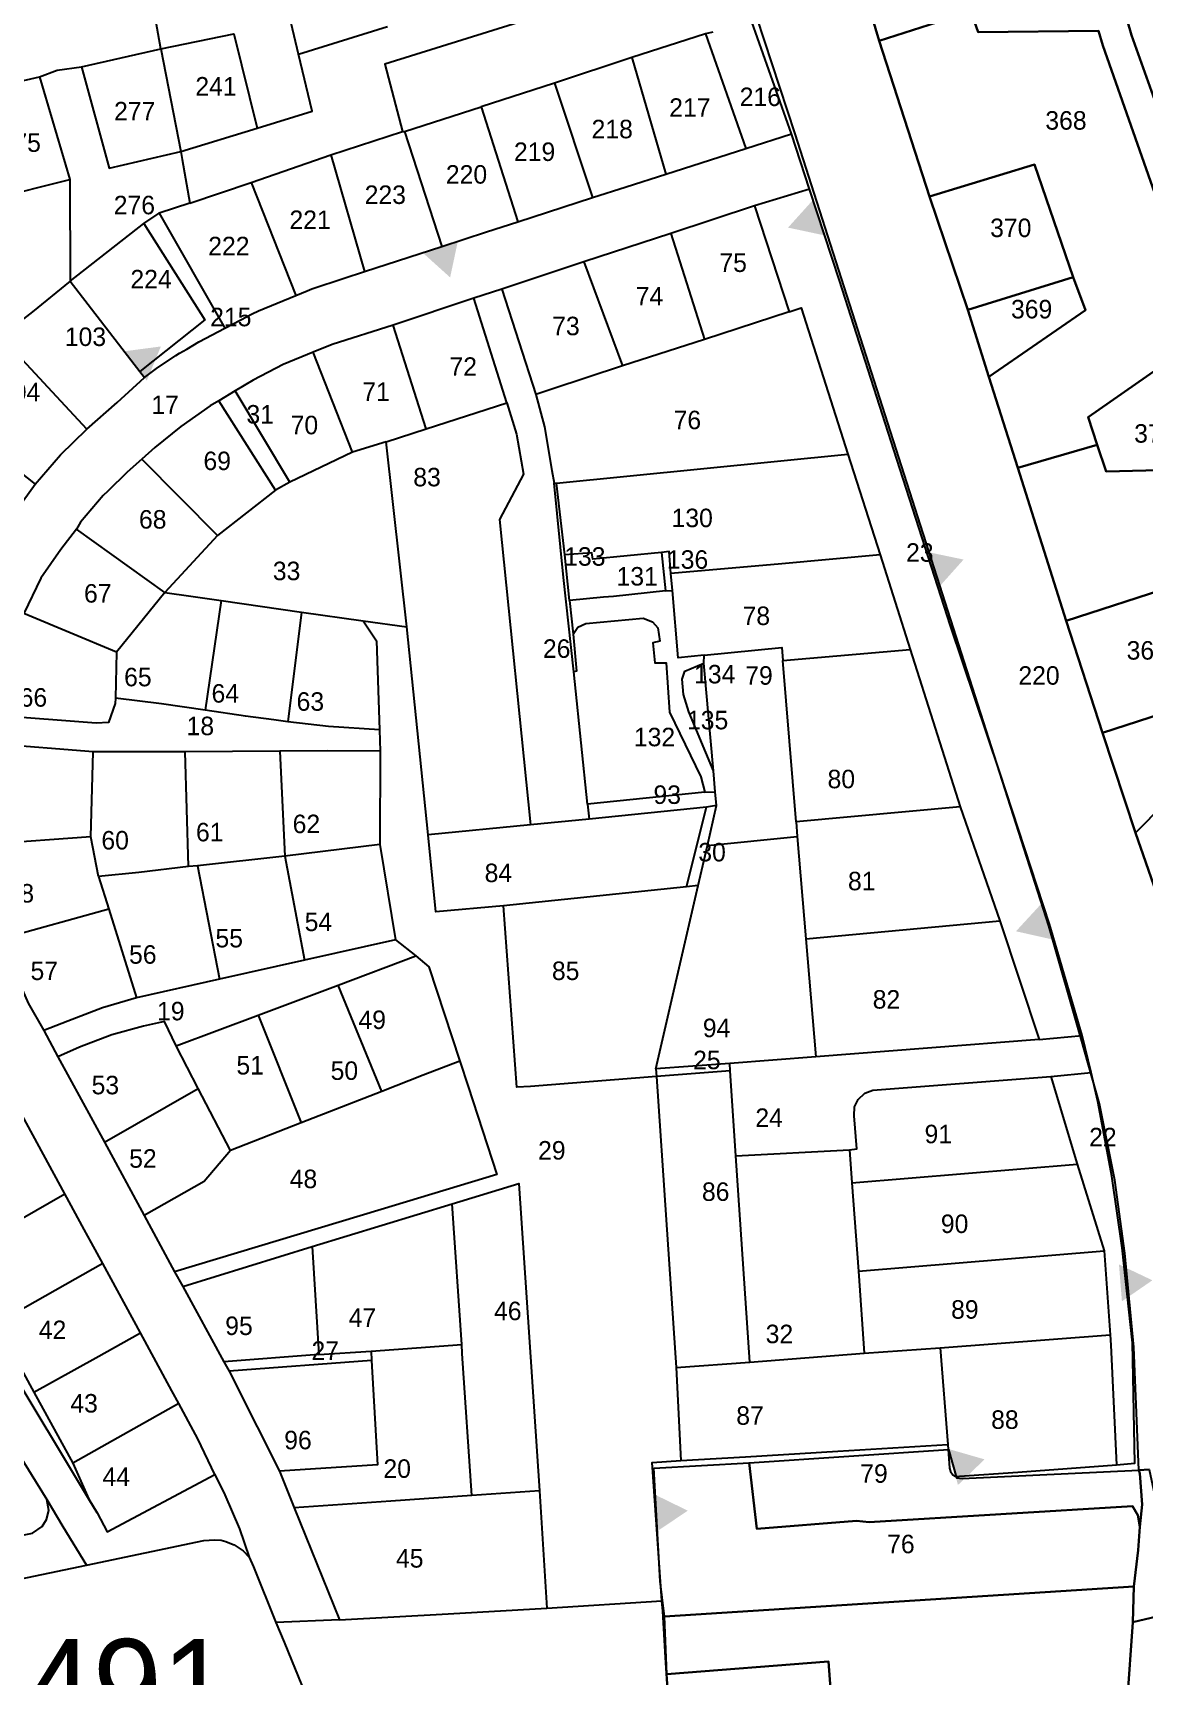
# Model space of a CAD drawing. Extents: x -493 to 187849, y -1657 to 664362.
# Drawn here: x 187047 to 187347.4, y 662567.4 to 663011.5 of the extents above; entities that cross this region are included whole.
import ezdxf

# ---------------------------------------------------------------- set-up
doc = ezdxf.new("R2010")
doc.units = 0
doc.header["$MEASUREMENT"] = 0
doc.layers.get('0').update_dxf_attribs({"linetype": 'CONTINUOUS'})
for name, color, linetype in [('0DXF_GUSH', 3, 'CONTINUOUS'), ('0G_GV_LIN', 10, 'CONTINUOUS'), ('1DXF_GUSH', 3, 'CONTINUOUS'), ('1G_GV_LIN', 1, 'CONTINUOUS'), ('BOUNDARY', 1, 'CONTINUOUS')]:
    doc.layers.add(name, color=color, linetype=linetype)
doc.styles.get("Standard").update_dxf_attribs({"font": 'dimheb.shx'})

# ---------------------------------------------------------------- blocks, each defined once
blk = doc.blocks.new('TVC_FENCE')
blk.add_solid([(-0.5, 0), (0.5, 0), (0, 0.866)])

msp = doc.modelspace()

# ---------------------------------------------------------------- linework, layer by layer
at = {"layer": '0DXF_GUSH', "linetype": 'CONTINUOUS'}
for points, elevation in [([(187235.89, 663133.14), (187262.55, 663146.81), (187262.17, 663135.12), (187309.55, 663131.8), (187309.16, 663112.97), (187319.11, 663080.98), (187327.66, 663081.73), (187328.03, 663053.09), (187328.44, 663049.7), (187297.67, 663025.84), (187300.53, 663017.23), (187275.72, 663009.31), (187271.36, 663024.3), (187267.8, 663034.09), (187293.09, 663054.06), (187290.73, 663061.42), (187279.47, 663095.84), (187250.91, 663086.62), (187235.89, 663133.14)], 371), ([(187336.25, 663053.5), (187336.89, 663040.08), (187339.62, 663025.92), (187343.94, 663010.88), (187352.56, 662986.86), (187353.81, 662982.2), (187386.27, 662890.2), (187391.59, 662874.62), (187384.17, 662872.02), (187376.48, 662893.89), (187337.09, 662892.89), (187334.67, 662900.14), (187332.25, 662907.64), (187363.81, 662929.62), (187336.17, 663008.06), (187335.02, 663012.05), (187302.48, 663011.7), (187300.53, 663017.23), (187297.67, 663025.84), (187328.44, 663049.7), (187328.03, 663053.09), (187336.25, 663053.5)], 377), ([(187339.62, 663025.92), (187360.56, 663026.72), (187385.08, 663028.69), (187400.89, 663029.69), (187409.66, 663030.77), (187423.86, 663004.61), (187442.66, 662985.62), (187433.33, 662974.84), (187352.56, 662986.86), (187343.94, 663010.88), (187339.62, 663025.92)], 301), ([(187275.72, 663009.31), (187300.53, 663017.23), (187302.48, 663011.7), (187335.02, 663012.05), (187336.17, 663008.06), (187363.81, 662929.62), (187332.25, 662907.64), (187334.67, 662900.14), (187313.28, 662893.88), (187305.44, 662918.55), (187331.53, 662936.52), (187328.19, 662945.48), (187317.77, 662975.92), (187289.36, 662967.22), (187275.72, 663009.31)], 368), ([(187289.36, 662967.22), (187317.77, 662975.92), (187328.19, 662945.48), (187299.75, 662936.61), (187289.36, 662967.22)], 370), ([(187299.75, 662936.61), (187328.19, 662945.48), (187331.53, 662936.52), (187305.44, 662918.55), (187299.75, 662936.61)], 369), ([(187372.72, 662749.39), (187360.5, 662746.05), (187351.34, 662777.12), (187345.03, 662795.28), (187368.45, 662819), (187364.75, 662831.53), (187355.25, 662861.92), (187326.34, 662852.56), (187313.28, 662893.88), (187334.67, 662900.14), (187337.09, 662892.89), (187376.48, 662893.89), (187384.17, 662872.02), (187387.33, 662861.05), (187389.17, 662847), (187390.41, 662833.12), (187390.09, 662807.48), (187372.78, 662790.53), (187372.72, 662749.39)], 383), ([(187326.34, 662852.56), (187355.25, 662861.92), (187364.75, 662831.53), (187336.14, 662822.28), (187326.34, 662852.56)], 367), ([(187336.14, 662822.28), (187364.75, 662831.53), (187368.45, 662819), (187345.03, 662795.28), (187336.14, 662822.28)], 384), ([(187345.95, 662623.06), (187346.22, 662622.08), (187346.84, 662613.72), (187346.19, 662607.73), (187345.64, 662610.83), (187344.23, 662613.31), (187273.03, 662608.98), (187269.67, 662609.31), (187242.67, 662607.16), (187240.62, 662625), (187294.47, 662628.61), (187296.67, 662620.92), (187298.16, 662620.78), (187345.95, 662623.06)], 79), ([(187214.84, 662623.55), (187240.62, 662625), (187242.67, 662607.16), (187269.67, 662609.31), (187273.03, 662608.98), (187344.23, 662613.31), (187345.64, 662610.83), (187346.19, 662607.73), (187345.78, 662601.36), (187344.58, 662591.61), (187217.75, 662583.5), (187216.53, 662593.03), (187214.84, 662623.55)], 76), ([(187346.22, 662622.08), (187345.95, 662623.06), (187348.69, 662623.23), (187356.95, 662584.95), (187344.3, 662581.92), (187344.58, 662591.61), (187345.78, 662601.36), (187346.19, 662607.73), (187346.84, 662613.72), (187346.22, 662622.08)], 222), ([(187242.3, 662477.89), (187238.91, 662479.33), (187236.98, 662482.8), (187233.14, 662534.89), (187264.69, 662536.12), (187262.08, 662571.3), (187218.33, 662567.89), (187217.75, 662583.5), (187344.58, 662591.61), (187344.3, 662581.92), (187342.78, 662560.28), (187275.77, 662555.88), (187281.09, 662481.03), (187242.3, 662477.89)], 401), ([(187337.03, 662497), (187342.78, 662560.28), (187344.3, 662581.92), (187356.95, 662584.95), (187364.98, 662586.89), (187373.81, 662588.92), (187372.58, 662572.23), (187361.77, 662425.81), (187332.41, 662433.83), (187334.62, 662468.98), (187335.23, 662483.75), (187335.31, 662489.28), (187336.28, 662491.48), (187336.81, 662494.12), (187337.03, 662497)], 112), ([(187218.33, 662567.89), (187262.08, 662571.3), (187264.69, 662536.12), (187233.14, 662534.89), (187232.7, 662542.5), (187241.78, 662543.39), (187240.39, 662560.7), (187231.31, 662560.19), (187232.7, 662542.5), (187233.14, 662534.89), (187236.98, 662482.8), (187238.91, 662479.33), (187242.3, 662477.89), (187224.62, 662477.69), (187218.33, 662567.89)], 80)]:
    msp.add_lwpolyline(points, close=True, dxfattribs=dict(at, elevation=elevation))
at = {"layer": '0DXF_GUSH'}
for points in [[(187118.78, 663005.75), (187103.91, 663068.56)], [(187171.14, 663060.44), (187185.25, 663016.44), (187142.16, 663003), (187146.89, 662984.81)], [(187081.61, 663007.19), (187079.2, 663020.94)], [(187252.02, 662984.19), (187241.34, 663014.44)], [(187081.61, 663007.19), (187101.31, 663011.19), (187107.66, 662985.75)], [(187118.78, 663005.75), (187142.83, 663013.19)], [(187228.86, 663011.25), (187208.94, 663004.81)], [(187230.8, 663011.69), (187228.86, 663011.25)], [(187228.86, 663011.25), (187239.73, 662980.25)], [(187060.14, 663002.31), (187081.61, 663007.19)], [(187081.61, 663007.19), (187086.98, 662979.38)], [(187107.66, 662985.75), (187122.53, 662990.31), (187118.78, 663005.75)], [(187208.94, 663004.81), (187188.03, 662997.88)], [(187208.94, 663004.81), (187218.06, 662973.31)], [(187048.84, 662999.56), (187053.63, 663001.38), (187060.14, 663002.31)], [(187060.14, 663002.31), (187067.67, 662974.94), (187086.98, 662979.38)], [(187028.7, 662995), (187048.84, 662999.56)], [(187048.84, 662999.56), (187056.97, 662971.88)], [(187188.03, 662997.88), (187168.16, 662991.5)], [(187188.03, 662997.88), (187198.28, 662966.94)], [(187147.5, 662984.81), (187168.16, 662991.5)], [(187168.16, 662991.5), (187178.06, 662960.38)], [(187086.98, 662979.38), (187107.66, 662985.75)], [(187127.59, 662978.5), (187146.89, 662984.81)], [(187146.89, 662984.81), (187147.5, 662984.81)], [(187147.5, 662984.81), (187157.58, 662953.75)], [(187239.73, 662980.25), (187252.02, 662984.19)], [(187256.92, 662969.25), (187252.02, 662984.19)], [(187086.98, 662979.38), (187087.38, 662977.25), (187089.41, 662965.44)], [(187106.02, 662971.06), (187127.59, 662978.5)], [(187127.59, 662978.5), (187136.69, 662946.94)], [(187218.06, 662973.31), (187239.73, 662980.25)], [(187036.14, 662966.63), (187056.97, 662971.88)], [(187056.97, 662971.88), (187057.13, 662944.38)], [(187089.41, 662965.44), (187106.02, 662971.06)], [(187106.02, 662971.06), (187118.08, 662940.5)], [(187198.28, 662966.94), (187207.34, 662969.88), (187218.06, 662973.31)], [(187256.92, 662969.25), (187242.08, 662964.75)], [(187330.59, 662740.5), (187321.81, 662770.56), (187308.41, 662811.56), (187295.06, 662851.25), (187280.53, 662896.25), (187265.08, 662944.5), (187256.92, 662969.25)], [(187089.41, 662965.44), (187081.2, 662962.75)], [(187178.06, 662960.38), (187198.28, 662966.94)], [(187242.08, 662964.75), (187219.41, 662957.25)], [(187242.08, 662964.75), (187251.41, 662936.06)], [(187077.05, 662959.94), (187081.2, 662962.75)], [(187081.2, 662962.75), (187098.92, 662931.63)], [(187157.58, 662953.75), (187169.66, 662957.69), (187178.06, 662960.38)], [(187057.13, 662944.38), (187077.05, 662959.94)], [(187077.05, 662959.94), (187093.52, 662933.94), (187075.91, 662919.94)], [(187219.41, 662957.25), (187195.97, 662949.56)], [(187219.41, 662957.25), (187228.58, 662928.63)], [(187136.69, 662946.94), (187157.58, 662953.75)], [(187118.08, 662940.5), (187121.19, 662941.75), (187122.45, 662942.25), (187131.16, 662945.13), (187136.69, 662946.94)], [(187195.97, 662949.56), (187173.77, 662942.19)], [(187195.97, 662949.56), (187206.36, 662921.44)], [(187057.13, 662944.38), (187046.89, 662936.06), (187038.38, 662929.38)], [(187057.13, 662944.38), (187075.91, 662919.94)], [(187098.92, 662931.63), (187103.23, 662933.88), (187106.31, 662935.5), (187108.02, 662936.38), (187118.08, 662940.5)], [(187166.19, 662939.75), (187144.44, 662932.5)], [(187173.77, 662942.19), (187166.19, 662939.75)], [(187175.17, 662911.44), (187166.19, 662939.75)], [(187173.77, 662942.19), (187182.92, 662913.69)], [(187251.41, 662936.06), (187228.58, 662928.63)], [(187251.41, 662936.06), (187254.72, 662937.13), (187267.33, 662897.63)], [(187061.58, 662904.38), (187038.38, 662929.38)], [(187077.16, 662918.31), (187080.44, 662920.75), (187085.7, 662924.25), (187086.7, 662924.88), (187088.67, 662926), (187091.88, 662928), (187098.92, 662931.63)], [(187144.44, 662932.5), (187127.94, 662927.25), (187122.77, 662925.13)], [(187153.34, 662904.44), (187144.44, 662932.5)], [(187122.77, 662925.13), (187114.67, 662921.81), (187106.53, 662917.63), (187101.67, 662914.69)], [(187133.38, 662898.13), (187122.77, 662925.13)], [(187228.58, 662928.63), (187206.36, 662921.44)], [(187206.36, 662921.44), (187187.31, 662915.19), (187182.92, 662913.69)], [(187061.58, 662904.38), (187069.83, 662911.56), (187077.16, 662918.31)], [(187075.91, 662919.94), (187077.16, 662918.31)], [(187097.25, 662912), (187094.97, 662910.63), (187086.98, 662905.06), (187080.03, 662899.44), (187076.44, 662896.25)], [(187101.67, 662914.69), (187097.25, 662912)], [(187112.63, 662887.88), (187097.25, 662912)], [(187116.45, 662890), (187101.67, 662914.69)], [(187153.34, 662904.44), (187175.17, 662911.44)], [(187175.17, 662911.44), (187177.7, 662903), (187179.64, 662892.19), (187173.16, 662879.94), (187181.5, 662797.44)], [(187182.92, 662913.69), (187185.3, 662905), (187187.28, 662893.19), (187187.91, 662889.75)], [(187020.38, 662911), (187047.61, 662889.5)], [(187047.61, 662889.5), (187054.48, 662897.44), (187061.58, 662904.38)], [(187142.55, 662900.94), (187153.34, 662904.44)], [(187133.38, 662898.13), (187116.45, 662890)], [(187142.55, 662900.94), (187133.38, 662898.13)], [(187148.06, 662850.94), (187142.55, 662900.94)], [(187064.38, 662611.5), (187062.16, 662615.17), (187017.09, 662690), (187001.98, 662715.44), (186996.25, 662727.56), (186993.73, 662733.94), (186990.88, 662742.13), (186988.84, 662750.25), (186986.34, 662759.75), (186984.91, 662768.75), (186983.88, 662777.19), (186983.19, 662787.69), (186983.05, 662797.06), (186983.13, 662806.56), (186984.06, 662815.94), (186985.05, 662825.19), (186986.58, 662834.31), (186988.5, 662844), (186993.23, 662862.75), (187006.31, 662890.69), (187007.95, 662893.81)], [(187076.44, 662896.25), (187072.52, 662892.75), (187067.27, 662887.63), (187066.06, 662886.44), (187059.91, 662879.25), (187058.81, 662877.38)], [(187076.44, 662896.25), (187096.95, 662875.63)], [(187188.53, 662889.81), (187267.33, 662897.63)], [(187267.33, 662897.63), (187276, 662870.38)], [(187035.81, 662872.06), (187041.63, 662881.13), (187047.61, 662889.5)], [(187116.45, 662890), (187112.63, 662887.88)], [(187187.91, 662889.75), (187188.53, 662889.81)], [(187193.23, 662838.81), (187190.47, 662864.25), (187187.91, 662889.75)], [(187190.83, 662870.38), (187188.53, 662889.81)], [(187112.63, 662887.88), (187096.95, 662875.63)], [(187058.81, 662877.38), (187054.56, 662871.81), (187049.22, 662864.13), (187044.55, 662854.5)], [(187082.66, 662860.19), (187058.81, 662877.38)], [(187096.95, 662875.63), (187082.66, 662860.19)], [(187219.47, 662865.38), (187219.03, 662871.31), (187216.95, 662871)], [(187216.95, 662871), (187198.33, 662869.25), (187198.08, 662870.94), (187190.83, 662870.38)], [(187192.06, 662858.06), (187190.83, 662870.38)], [(187216.95, 662871), (187218.05, 662860.63)], [(187276, 662870.38), (187249.44, 662867.94), (187219.47, 662865.38)], [(187276, 662870.38), (187284.14, 662844.81)], [(187219.89, 662860.75), (187219.47, 662865.38)], [(187082.66, 662860.19), (187069.63, 662844.06)], [(187082.66, 662860.19), (187089.7, 662859.25), (187097.91, 662858.06)], [(187097.91, 662858.06), (187093.55, 662828.44)], [(187097.91, 662858.06), (187119.67, 662854.94)], [(187218.05, 662860.63), (187203.98, 662859.13), (187201.28, 662858.94), (187192.06, 662858.06)], [(187192.06, 662858.06), (187193.03, 662848.94)], [(187218.05, 662860.63), (187219.89, 662860.75)], [(187228.48, 662843.31), (187221.39, 662842.56), (187219.89, 662860.75)], [(187069.63, 662844.06), (187044.55, 662854.5)], [(187119.67, 662854.94), (187115.98, 662825.31)], [(187119.67, 662854.94), (187136.31, 662852.56)], [(187136.31, 662852.56), (187148.06, 662850.94)], [(187136.31, 662852.56), (187139.88, 662847.13), (187140.7, 662823.13)], [(187153.86, 662794.69), (187148.06, 662850.94)], [(187193.03, 662848.94), (187194.31, 662850.88), (187196.47, 662851.81), (187211.98, 662853.25), (187214.53, 662852.25), (187215.97, 662850.69), (187216.44, 662847.06), (187214.63, 662846.63), (187215.13, 662841.25), (187218.19, 662841.25), (187219.09, 662827.88), (187227.59, 662810.38), (187228.66, 662806.25)], [(187193.03, 662848.94), (187193.95, 662838.94), (187193.23, 662838.81)], [(187228.48, 662843.31), (187249.41, 662845.38), (187249.7, 662841.81)], [(187249.7, 662841.81), (187284.14, 662844.81)], [(187284.14, 662844.81), (187297.69, 662802.25)], [(187069.63, 662844.06), (187069.39, 662831.69)], [(187230.95, 662812.06), (187224.33, 662827.94), (187222.91, 662832.69), (187222.52, 662836.81), (187223.25, 662839), (187228.36, 662841.13)], [(187228.36, 662841.13), (187228.48, 662843.31)], [(187230.95, 662812.06), (187228.36, 662841.13)], [(187253.31, 662798.25), (187249.7, 662841.81)], [(187196.97, 662803), (187193.53, 662836.19), (187193.23, 662838.81)], [(187069.39, 662831.69), (187069.23, 662830.19), (187067.45, 662825.13), (187064.14, 662824.94), (187037.03, 662827)], [(187093.55, 662828.44), (187081.75, 662830.13), (187069.39, 662831.69)], [(187115.98, 662825.31), (187112.19, 662825.81), (187104.47, 662826.81), (187093.55, 662828.44)], [(187140.7, 662823.13), (187126.94, 662824), (187115.98, 662825.31)], [(187140.7, 662823.13), (187140.86, 662817.38)], [(187063.28, 662817.13), (187036.11, 662819.31)], [(187062.7, 662794.19), (187063.28, 662817.13)], [(187088.22, 662817.19), (187063.28, 662817.13)], [(187113.8, 662817.31), (187088.22, 662817.19)], [(187089.08, 662786.13), (187088.22, 662817.19)], [(187140.86, 662817.38), (187126.63, 662817.44), (187113.8, 662817.31)], [(187113.8, 662817.31), (187115.13, 662789)], [(187140.86, 662817.38), (187140.77, 662792.13)], [(187231.44, 662806.31), (187230.95, 662812.06)], [(187228.66, 662806.25), (187196.97, 662803)], [(187228.66, 662806.25), (187231.44, 662806.31)], [(187231.81, 662802.63), (187231.44, 662806.31)], [(187196.97, 662803), (187197.36, 662798.94)], [(187229.05, 662802.19), (187197.36, 662798.94)], [(187223.73, 662780.69), (187229.05, 662802.19)], [(187231.81, 662802.63), (187229.05, 662802.19)], [(187229.33, 662791.88), (187231.81, 662802.63)], [(187297.69, 662802.25), (187253.31, 662798.25)], [(187297.69, 662802.25), (187308.34, 662771.44)], [(187181.5, 662797.44), (187153.86, 662794.69)], [(187197.36, 662798.94), (187181.5, 662797.44)], [(187253.31, 662798.25), (187253.58, 662794.31)], [(187062.7, 662794.19), (187035.31, 662792.19)], [(187064.78, 662783.5), (187062.7, 662794.19)], [(187140.77, 662792.13), (187115.13, 662789)], [(187140.77, 662792.13), (187145, 662766.31)], [(187174.22, 662775.56), (187155.98, 662773.94), (187153.86, 662794.69)], [(187226.84, 662781), (187229.33, 662791.88)], [(187229.33, 662791.88), (187253.58, 662794.31)], [(187253.58, 662794.31), (187255.98, 662766.63)], [(187115.13, 662789), (187091.52, 662786.31)], [(187115.13, 662789), (187120.44, 662760.81)], [(187089.08, 662786.13), (187075.7, 662784.56), (187064.78, 662783.5)], [(187064.78, 662783.5), (187067.53, 662774.63)], [(187091.52, 662786.31), (187089.08, 662786.13)], [(187091.52, 662786.31), (187097.45, 662755.75)], [(187223.73, 662780.69), (187174.22, 662775.56)], [(187215.42, 662731.5), (187226.84, 662781)], [(187226.84, 662781), (187223.73, 662780.69)], [(187067.53, 662774.63), (187038.98, 662766.75)], [(187067.53, 662774.63), (187075.03, 662750.69)], [(187215.61, 662729.38), (187181.55, 662726.69), (187177.83, 662726.56), (187174.22, 662775.56)], [(187255.98, 662766.63), (187308.34, 662771.44)], [(187308.34, 662771.44), (187318.98, 662739.44)], [(187038.98, 662766.75), (187039.39, 662764.94), (187042.72, 662756.25), (187045.78, 662749.25), (187050.02, 662741.81)], [(187145, 662766.31), (187120.44, 662760.81)], [(187145, 662766.31), (187150.56, 662762)], [(187255.98, 662766.63), (187258.64, 662734.75)], [(187120.44, 662760.81), (187097.45, 662755.75)], [(187129.55, 662754.13), (187150.56, 662762)], [(187150.56, 662762), (187154.08, 662759.06), (187162.44, 662733.56)], [(187097.45, 662755.75), (187075.03, 662750.69)], [(187107.95, 662746), (187129.55, 662754.13)], [(187141.38, 662725.38), (187129.55, 662754.13)], [(187075.03, 662750.69), (187065.88, 662748), (187056.44, 662744.38), (187050.02, 662741.81)], [(187085.77, 662737.69), (187082.56, 662744.25), (187076.95, 662743), (187068.36, 662740.69), (187059.64, 662737.38), (187053.81, 662734.75)], [(187085.77, 662737.69), (187107.95, 662746)], [(187107.95, 662746), (187119.52, 662716.88)], [(187050.02, 662741.81), (187053.81, 662734.75)], [(187318.98, 662739.44), (187258.64, 662734.75)], [(187318.98, 662739.44), (187330.59, 662740.5)], [(187333.02, 662730.5), (187330.59, 662740.5)], [(187053.81, 662734.75), (187066.42, 662711.63)], [(187091.69, 662726.19), (187085.77, 662737.69)], [(187258.64, 662734.75), (187235.39, 662732.94)], [(187162.44, 662733.56), (187164.66, 662726.69), (187172.41, 662702.88), (187141.13, 662693.44), (187085.33, 662676.63)], [(187162.44, 662733.56), (187152.55, 662729.75), (187141.38, 662725.38)], [(187235.39, 662732.94), (187215.42, 662731.5)], [(187215.42, 662731.5), (187215.61, 662729.38)], [(187235.53, 662730.94), (187215.61, 662729.38)], [(187215.61, 662729.38), (187218.22, 662690.69), (187220.89, 662650.75)], [(187235.53, 662730.94), (187235.39, 662732.94)], [(187237.02, 662707.94), (187235.53, 662730.94)], [(187267.75, 662709.63), (187269.69, 662709.88), (187269.02, 662718.75), (187269.13, 662721.25), (187270.06, 662723.19), (187271.89, 662724.88), (187274.09, 662725.75), (187322.13, 662729.44)], [(187322.13, 662729.44), (187333.02, 662730.5)], [(187322.13, 662729.44), (187329.31, 662705.75)], [(187339.94, 662624.5), (187344.86, 662624.94), (187344.19, 662657.44), (187341.41, 662683.13), (187338.67, 662702.44), (187334.89, 662722.69), (187333.02, 662730.5)], [(187066.42, 662711.63), (187091.69, 662726.19)], [(187100.45, 662709.38), (187091.69, 662726.19)], [(187141.38, 662725.38), (187119.52, 662716.88)], [(187055.69, 662697.69), (187044.16, 662719)], [(187119.52, 662716.88), (187100.45, 662709.38)], [(187066.42, 662711.63), (187077.09, 662691.81)], [(187100.45, 662709.38), (187093.34, 662701.06), (187077.09, 662691.81)], [(187237.02, 662707.94), (187267.75, 662709.63)], [(187240.83, 662652.19), (187237.02, 662707.94)], [(187267.75, 662709.63), (187268.39, 662700.63)], [(187268.39, 662700.63), (187329.31, 662705.75)], [(187329.31, 662705.75), (187336.58, 662682.31)], [(187160.38, 662695), (187178.33, 662700.5), (187183.91, 662617.44)], [(187268.39, 662700.63), (187270.14, 662676.81)], [(187027.17, 662681.38), (187055.69, 662697.69)], [(187065.95, 662678.88), (187062.91, 662684.44), (187060.88, 662688.06), (187055.69, 662697.69)], [(187122.5, 662683.44), (187160.38, 662695)], [(187162.98, 662656.94), (187160.38, 662695)], [(187077.09, 662691.81), (187085.33, 662676.63)], [(187087.53, 662672.69), (187122.5, 662683.44)], [(187122.5, 662683.44), (187124.34, 662654.25)], [(187270.14, 662676.81), (187336.58, 662682.31)], [(187336.58, 662682.31), (187338.22, 662659.63)], [(187065.95, 662678.88), (187037.33, 662662.75)], [(187076.13, 662660.13), (187065.95, 662678.88)], [(187085.33, 662676.63), (187087.53, 662672.69)], [(187270.14, 662676.81), (187271.66, 662654.63)], [(187087.53, 662672.69), (187098.66, 662652.25)], [(187037.33, 662662.75), (187042.23, 662653.38), (187047.31, 662644.13)], [(187047.31, 662644.13), (187064.08, 662653.38), (187076.13, 662660.13)], [(187086.47, 662641), (187084.59, 662644.5), (187076.13, 662660.13)], [(187292.25, 662656.06), (187338.22, 662659.63)], [(187338.22, 662659.63), (187338.39, 662656.81), (187339.94, 662624.5)], [(187124.34, 662654.25), (187098.66, 662652.25)], [(187124.34, 662654.25), (187138.47, 662655.19)], [(187138.47, 662655.19), (187162.98, 662656.94)], [(187138.47, 662655.19), (187138.56, 662652.63)], [(187165.66, 662616.19), (187163.03, 662654.56), (187162.98, 662656.94)], [(187240.83, 662652.19), (187271.66, 662654.63)], [(187271.66, 662654.63), (187292.25, 662656.06)], [(187292.25, 662656.06), (187294.33, 662629.94)], [(187098.66, 662652.25), (187100.05, 662649.81)], [(187138.56, 662652.63), (187100.05, 662649.81)], [(187100.05, 662649.81), (187107.69, 662634.69), (187113.64, 662622.75)], [(187138.56, 662652.63), (187140.17, 662624.44), (187113.64, 662622.75)], [(187220.89, 662650.75), (187240.83, 662652.19)], [(187220.89, 662650.75), (187222.16, 662625.63)], [(187047.31, 662644.13), (187057.8, 662624.88)], [(187086.47, 662641), (187057.8, 662624.88)], [(187096.25, 662621.88), (187091.58, 662631.5), (187090.94, 662632.63), (187086.47, 662641)], [(187038.55, 662634.88), (187050.8, 662615.13)], [(187222.16, 662625.63), (187239.64, 662626.63), (187264.63, 662628.13), (187294.33, 662629.94)], [(187294.33, 662629.94), (187294.78, 662623.56), (187295.05, 662622.63), (187295.7, 662621.75), (187296.47, 662621.31), (187297.48, 662621.38), (187313.27, 662622.44), (187339.94, 662624.5)], [(187057.8, 662624.88), (187062.16, 662615.17), (187064.38, 662611.5)], [(187113.64, 662622.75), (187117.66, 662612.88)], [(187217, 662587.69), (187214.44, 662625.13), (187222.16, 662625.63)], [(187064.38, 662611.5), (187067.13, 662606.31), (187096.25, 662621.88)], [(187096.25, 662621.88), (187098.91, 662616.31), (187102.91, 662607.13), (187105.44, 662599.5)], [(187002.75, 662597.19), (187046.95, 662606), (187049.53, 662607.81), (187050.75, 662609.69), (187051.31, 662612.13), (187050.8, 662615.13)], [(187050.8, 662615.13), (187055.09, 662607.75), (187061.48, 662597.38)], [(187165.66, 662616.19), (187143.8, 662614.63), (187117.66, 662612.88)], [(187183.91, 662617.44), (187165.66, 662616.19)], [(187183.91, 662617.44), (187185.92, 662585.69)], [(187117.66, 662612.88), (187129.91, 662582.56)], [(187061.48, 662597.38), (187093.23, 662604), (187096.11, 662604.19), (187097.95, 662604.06), (187099.17, 662603.75), (187100.67, 662603.13), (187101.42, 662602.81), (187103.83, 662601.25), (187105.44, 662599.5)], [(186921.11, 662568.31), (187005.39, 662585.63), (187061.48, 662597.38)], [(187105.44, 662599.5), (187106.64, 662596.88), (187112.72, 662581.88)], [(187185.92, 662585.69), (187217, 662587.69)], [(187224.59, 662478.69), (187221.19, 662522.5), (187218.03, 662572.38), (187217.27, 662584.94), (187217, 662587.69)], [(187129.91, 662582.56), (187159.27, 662584.19), (187185.92, 662585.69)], [(187129.91, 662582.56), (187112.72, 662581.88)], [(187112.72, 662581.88), (187114.91, 662576.5), (187126.5, 662548.25), (187144.8, 662504.44), (187152.11, 662486.63), (187152.66, 662484.38), (187152.75, 662482.44), (187152.58, 662480.31), (187152.08, 662478.69), (187151, 662476.88), (187149.2, 662474.31), (187148.16, 662473.44)]]:
    msp.add_lwpolyline(points, dxfattribs=at)
at = {"layer": '0DXF_GUSH', "linetype": 'CONTINUOUS', "elevation": 220}
for points in [[(187348.69, 662623.23), (187345.95, 662623.06), (187344.62, 662656.28), (187342.14, 662681.69), (187339.47, 662701.42), (187335.31, 662722.03), (187330.39, 662739.61), (187321.61, 662770.11), (187253.08, 662984.2), (187238.55, 663028.39)], [(187271.36, 663024.3), (187275.72, 663009.31), (187289.36, 662967.22), (187299.75, 662936.61), (187305.44, 662918.55), (187313.28, 662893.88), (187326.34, 662852.56), (187336.14, 662822.28), (187345.03, 662795.28), (187351.34, 662777.12)]]:
    msp.add_lwpolyline(points, dxfattribs=at)
at = {"layer": '0G_GV_LIN'}
for points in [[(187252.02, 662984.19), (187241.34, 663014.44), (187242.66, 663014.69), (187205.97, 663131.69), (187203.72, 663135.31), (187197.5, 663140.19), (187188.7, 663143.94), (187107.8, 663097.25), (187079.5, 663086.94), (187068.22, 663082.88), (187065.91, 663095.38), (187058.7, 663137.38), (187055.36, 663154.31), (187055.05, 663157.38), (187055.08, 663190.06)], [(187036.14, 662966.63), (187056.97, 662971.88), (187057.13, 662944.38), (187075.91, 662919.94), (187077.16, 662918.31), (187080.44, 662920.75), (187085.7, 662924.25), (187086.7, 662924.88), (187088.67, 662926), (187091.88, 662928), (187098.92, 662931.63), (187103.23, 662933.88), (187106.31, 662935.5), (187108.02, 662936.38), (187118.08, 662940.5), (187121.19, 662941.75), (187122.45, 662942.25), (187131.16, 662945.13), (187136.69, 662946.94), (187157.58, 662953.75), (187169.66, 662957.69), (187178.06, 662960.38), (187198.28, 662966.94), (187207.34, 662969.88), (187218.06, 662973.31), (187239.73, 662980.25), (187252.02, 662984.19)], [(187221.19, 662522.5), (187218.03, 662572.38), (187217.27, 662584.94), (187217, 662587.69), (187214.44, 662625.13), (187222.16, 662625.63), (187239.64, 662626.63), (187264.63, 662628.13), (187294.33, 662629.94), (187294.78, 662623.56), (187295.05, 662622.63), (187295.7, 662621.75), (187296.47, 662621.31), (187297.48, 662621.38), (187313.27, 662622.44), (187339.94, 662624.5), (187344.86, 662624.94), (187344.19, 662657.44), (187341.41, 662683.13), (187338.67, 662702.44), (187334.89, 662722.69), (187333.02, 662730.5), (187330.59, 662740.5), (187321.81, 662770.56), (187308.41, 662811.56), (187295.06, 662851.25), (187280.53, 662896.25), (187265.08, 662944.5), (187256.92, 662969.25), (187252.02, 662984.19)]]:
    msp.add_lwpolyline(points, dxfattribs=at)

# ---------------------------------------------------------------- block references
at = {"layer": 'BOUNDARY', "color": 1, "linetype": 'CONTINUOUS', "xscale": 10, "yscale": 10, "zscale": 10}
for p, rotation in [((187259.37, 662961.51), 107.9626069474095), ((187157.13, 662953.61), 197.9564010711446), ((187074.76, 662921.44), 307.5391235579551), ((187290.35, 662866.42), 288.2215766279525), ((187321, 662771.24), 107.3347402401678), ((187340.97, 662673.64), 274.5665751950978), ((187295.84, 662623.85), 283.9268408579404), ((187215.39, 662611.47), 273.9649245951575)]:
    msp.add_blockref('TVC_FENCE', p, dxfattribs=dict(at, rotation=rotation))

# ---------------------------------------------------------------- texts
at = {"layer": '1DXF_GUSH'}
for s, p in [('241', (187090.94, 662994.53)), ('216', (187238.06, 662991.69)), ('277', (187068.97, 662987.81)), ('217', (187219.01, 662988.78)), ('218', (187198.03, 662982.98)), ('275', (187038.04, 662979.3)), ('219', (187177.05, 662976.85)), ('220', (187158.65, 662970.72)), ('223', (187136.7, 662965.23)), ('276', (187068.88, 662962.44)), ('221', (187116.37, 662958.46)), ('222', (187094.42, 662951.36)), ('75', (187232.57, 662946.85)), ('224', (187073.39, 662942.41)), ('74', (187209.97, 662937.82)), ('215', (187094.95, 662932.17)), ('73', (187187.38, 662929.75)), ('103', (187055.66, 662926.84)), ('72', (187159.62, 662918.78)), ('104', (187037.87, 662911.9)), ('71', (187136.06, 662912.01)), ('17', (187079.04, 662908.44)), ('31', (187104.75, 662905.88)), ('70', (187116.69, 662902.98)), ('76', (187220.2, 662904.35)), ('69', (187093.13, 662893.3)), ('83', (187149.84, 662888.91)), ('68', (187075.7, 662877.49)), ('130', (187219.65, 662877.88)), ('133', (187190.63, 662867.46)), ('136', (187218.4, 662866.63)), ('23', (187283.03, 662868.53)), ('33', (187111.88, 662863.55)), ('131', (187204.78, 662862.1)), ('67', (187060.85, 662857.49)), ('78', (187238.84, 662851.42)), ('26', (187184.88, 662842.56)), ('134', (187225.74, 662835.65)), ('79', (187239.56, 662835.3)), ('65', (187071.69, 662834.87)), ('66', (187043.45, 662829.36)), ('64', (187095.31, 662830.46)), ('63', (187118.3, 662828.26)), ('135', (187223.82, 662823.24)), ('18', (187088.57, 662821.66)), ('132', (187209.46, 662818.66)), ('80', (187261.81, 662807.31)), ('93', (187214.76, 662803.08)), ('62', (187117.24, 662795.18)), ('60', (187065.54, 662790.77)), ('61', (187091.11, 662792.97)), ('30', (187226.88, 662787.53)), ('84', (187169.12, 662781.94)), ('81', (187267.33, 662779.74)), ('58', (187039.91, 662776.43)), ('54', (187120.48, 662768.71)), ('55', (187096.37, 662764.3)), ('56', (187073.02, 662759.89)), ('57', (187046.39, 662755.48)), ('85', (187187.31, 662755.48)), ('82', (187274.01, 662747.76)), ('19', (187080.59, 662744.59)), ('49', (187135.03, 662742.24)), ('94', (187228.1, 662740.04)), ('51', (187102.04, 662729.95)), ('25', (187225.47, 662731.38)), ('53', (187062.9, 662724.6)), ('50', (187127.5, 662728.49)), ('24', (187242.29, 662715.78)), ('91', (187288.03, 662711.37)), ('29', (187183.57, 662706.96)), ('22', (187332.51, 662710.54)), ('52', (187073.05, 662704.75)), ('48', (187116.44, 662699.24)), ('86', (187227.86, 662695.79)), ('90', (187292.43, 662687.11)), ('46', (187171.67, 662663.55)), ('89', (187295.2, 662663.95)), ('42', (187048.63, 662658.44)), ('95', (187099.01, 662659.54)), ('47', (187132.36, 662661.75)), ('32', (187245.09, 662657.33)), ('27', (187122.34, 662652.83)), ('43', (187057.15, 662638.59)), ('87', (187237.14, 662635.28)), ('88', (187306.02, 662634.18)), ('96', (187114.96, 662628.66)), ('44', (187065.84, 662618.74)), ('20', (187141.77, 662620.94)), ('45', (187145.16, 662596.68))]:
    msp.add_text(s, height=5, dxfattribs=at).set_placement(p)
at = {"layer": '1DXF_GUSH', "linetype": 'CONTINUOUS'}
for s, p in [('368', (187320.67, 662985.31)), ('370', (187305.75, 662956.28)), ('369', (187311.39, 662934.3)), ('377', (187344.68, 662900.71)), ('367', (187342.64, 662842.08)), ('220', (187313.38, 662835.3)), ('79', (187270.64, 662619.61, -76)), ('76', (187277.91, 662600.56))]:
    msp.add_text(s, height=5, dxfattribs=at).set_placement(p)
at = {"layer": '1G_GV_LIN'}
msp.add_text('6491', height=25, dxfattribs=at).set_placement((187026.09, 662552.37))

doc.saveas('drawing.dxf')
